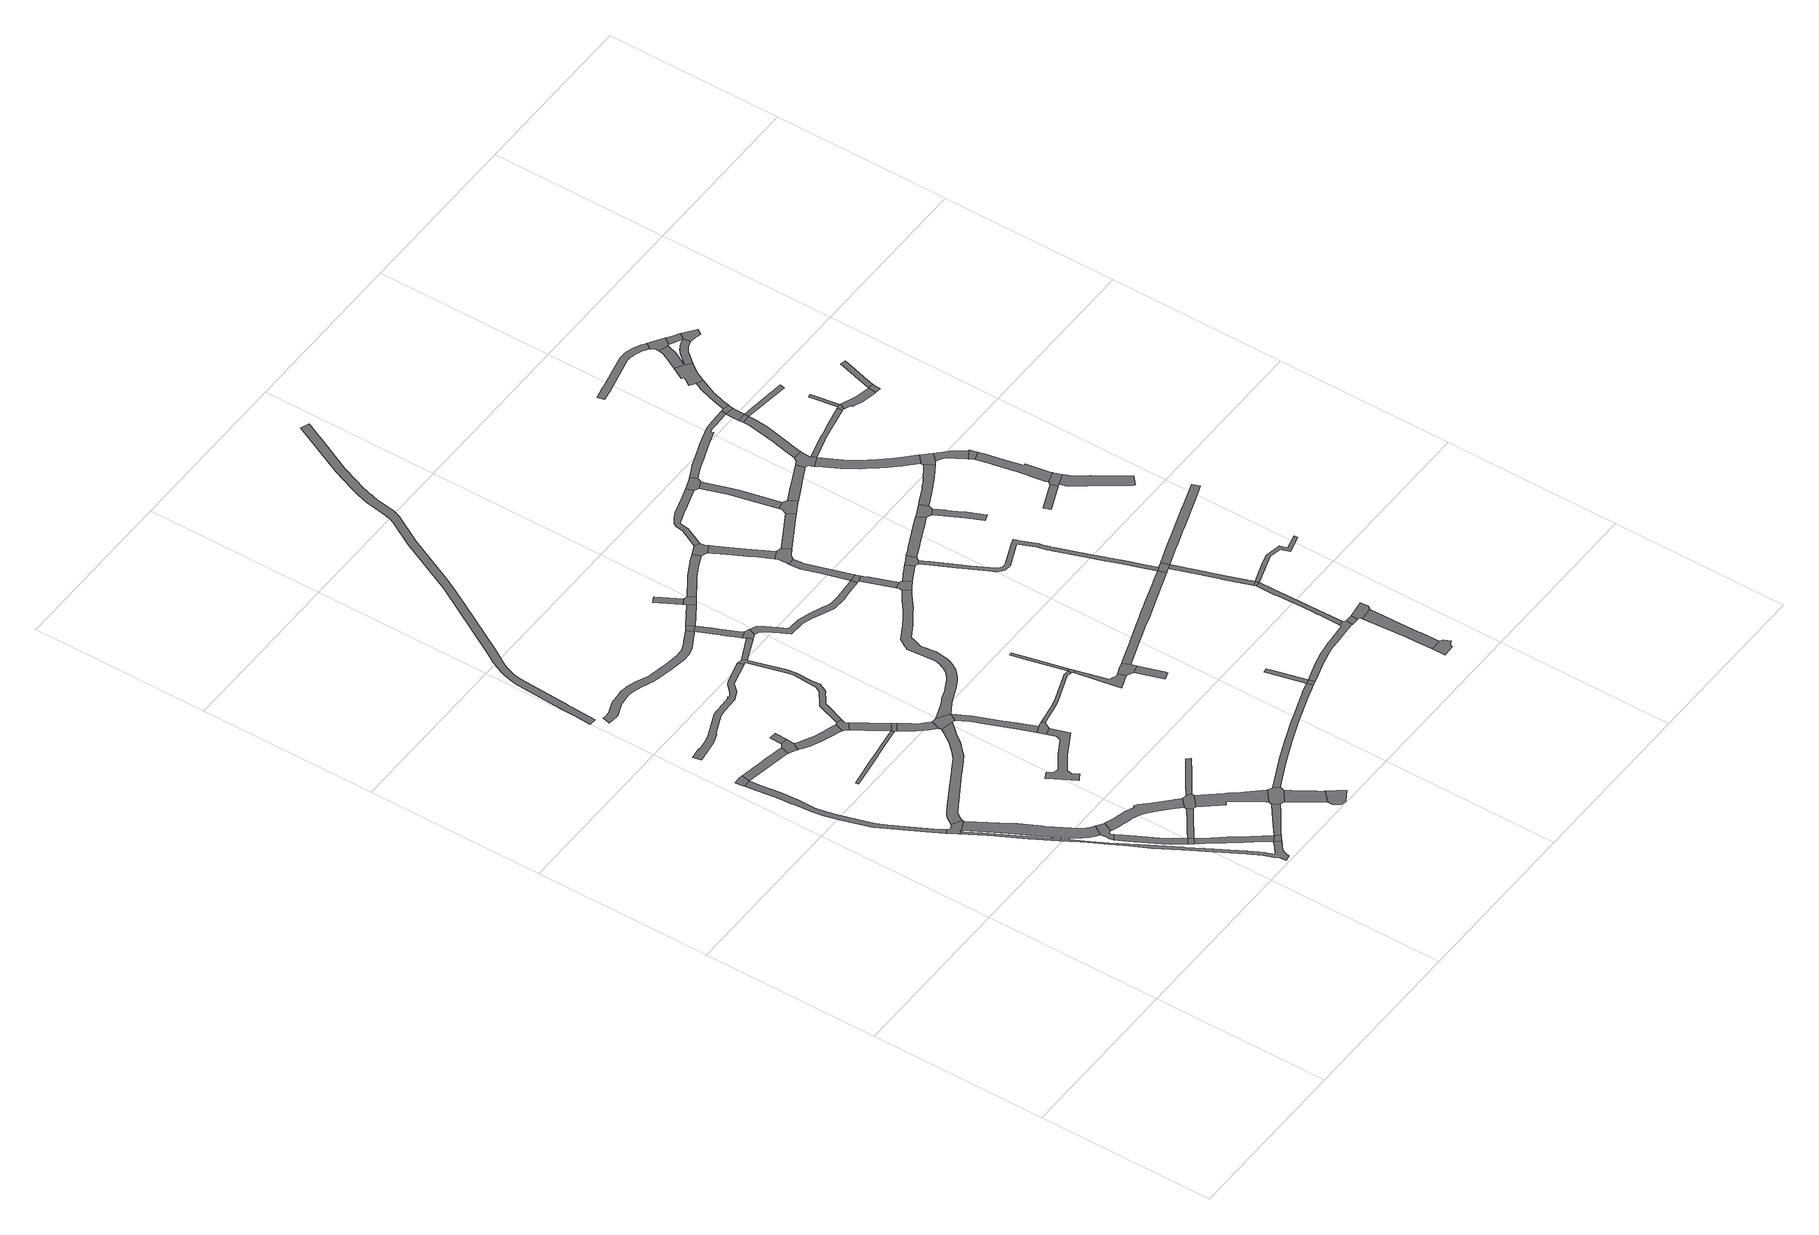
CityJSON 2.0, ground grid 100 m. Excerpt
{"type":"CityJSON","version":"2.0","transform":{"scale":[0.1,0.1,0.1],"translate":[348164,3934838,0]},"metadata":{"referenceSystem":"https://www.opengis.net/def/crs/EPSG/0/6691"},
"CityObjects":{
"road1":{"type":"Road","attributes":{"RoadStructureAttribute.sectionType":"1"},"geometry":[{"type":"MultiSurface","lod":"1","boundaries":[[[0,1,2,3,4,5,6,7,8,9,10,11,12,13,14,15,16,17,18,19,20,21,22,23,24,25,26,27,28,29,30]]]}]},
"road2":{"type":"Road","geometry":[{"type":"MultiSurface","lod":"1","boundaries":[[[31,32,33,34,0,30,35]]]}]},
"road3":{"type":"Road","geometry":[{"type":"MultiSurface","lod":"1","boundaries":[[[36,37,38,39,16,15,40,41,42,43,44,45,46]]]}]},
"road4":{"type":"Road","attributes":{"RoadStructureAttribute.sectionType":"1"},"geometry":[{"type":"MultiSurface","lod":"1","boundaries":[[[45,47,48,49,50,51,52,53,54,55,56,57,58,59,60,61,62,63,64,65,66,67,68,69,70,46]]]}]},
"road5":{"type":"Road","attributes":{"RoadStructureAttribute.sectionType":"1"},"geometry":[{"type":"MultiSurface","lod":"1","boundaries":[[[30,71,72,73,74,75,76,77,78,79,80,81,35]]]}]},
"road6":{"type":"Road","attributes":{"RoadStructureAttribute.sectionType":"1"},"geometry":[{"type":"MultiSurface","lod":"1","boundaries":[[[82,83,84,85,86,87,88,89,90,91,92,93,94,95,96,97,98,99,100,101,43,42,102,103,104,105,106,107,108,109,110,111,112,113,114,115,116,117,118,119,120,121,122,123,124,125,126,127,128,129]]]}]},
"road7":{"type":"Road","geometry":[{"type":"MultiSurface","lod":"1","boundaries":[[[130,131,58,57,132,133,134,135,136,137,138,139,140,141,142,143]]]}]},
"road8":{"type":"Road","attributes":{"RoadStructureAttribute.sectionType":"1"},"geometry":[{"type":"MultiSurface","lod":"1","boundaries":[[[144,145,146,147,148,149,150,151,152,153,154,155,156,157,158,159,160,138,137]]]}]},
"road9":{"type":"Road","geometry":[{"type":"MultiSurface","lod":"1","boundaries":[[[152,161,162,153]]]}]},
"road10":{"type":"Road","geometry":[{"type":"MultiSurface","lod":"1","boundaries":[[[163,164,73,72,165,166,167,168]]]}]},
"road11":{"type":"Road","geometry":[{"type":"MultiSurface","lod":"1","boundaries":[[[163,169,170,164]]]}]},
"road12":{"type":"Road","attributes":{"RoadStructureAttribute.sectionType":"1"},"geometry":[{"type":"MultiSurface","lod":"1","boundaries":[[[161,171,172,173,174,175,176,82,177,178,179,180,181,162]]]}]},
"road13":{"type":"Road","attributes":{"RoadStructureAttribute.sectionType":"1"},"geometry":[{"type":"MultiSurface","lod":"1","boundaries":[[[182,183,184,185,186,187,188,189,190,191]]]}]},
"road14":{"type":"Road","attributes":{"RoadStructureAttribute.sectionType":"1"},"geometry":[{"type":"MultiSurface","lod":"1","boundaries":[[[192,193,194,195,196,197,198,199,200,201,202,203,204,205,206,207,208,209,210,211,37,36,212,213,214,215,216,217,218,219,220,221,222,223,224,225,226,227,228,229]]]}]},
"road15":{"type":"Road","attributes":{"RoadStructureAttribute.sectionType":"1"},"geometry":[{"type":"MultiSurface","lod":"1","boundaries":[[[230,231,232,233,234,235,236,237,238,239,240,241,242,243,244,245,246,247,248,249,250,251,252,253,254,255,256,257,258,259,130,143]]]}]},
"road16":{"type":"Road","attributes":{"RoadStructureAttribute.sectionType":"1"},"geometry":[{"type":"MultiSurface","lod":"1","boundaries":[[[260,261,262,263,264,265,153,162]]]}]},
"road17":{"type":"Road","attributes":{"RoadStructureAttribute.sectionType":"1"},"geometry":[{"type":"MultiSurface","lod":"1","boundaries":[[[167,266,267,268,269,270,271,272,273,274,275,276,277,278,279,280,281,282,283,284,168]]]}]},
"road18":{"type":"Road","geometry":[{"type":"MultiSurface","lod":"1","boundaries":[[[285,286,287,177,82,129]]]}]},
"road19":{"type":"Road","attributes":{"RoadStructureAttribute.sectionType":"1"},"geometry":[{"type":"MultiSurface","lod":"1","boundaries":[[[288,289,290,291,292,293,294,295,296,297,298,299,300,301,302,303,304,305,306,307,308,309,310,311,312,313,314,315,316,317,318]]]}]},
"road20":{"type":"Road","geometry":[{"type":"MultiSurface","lod":"1","boundaries":[[[319,320,321,322,323,324,276,275]]]}]},
"road21":{"type":"Road","geometry":[{"type":"MultiSurface","lod":"1","boundaries":[[[325,326,244,243,263,262,327,328]]]}]},
"road22":{"type":"Road","attributes":{"RoadStructureAttribute.sectionType":"1"},"geometry":[{"type":"MultiSurface","lod":"1","boundaries":[[[329,330,331,332,333,334,335,336,177,287]]]}]},
"road23":{"type":"Road","attributes":{"RoadStructureAttribute.sectionType":"1"},"geometry":[{"type":"MultiSurface","lod":"1","boundaries":[[[337,338,339,191,340,341,321,320]]]}]},
"road24":{"type":"Road","geometry":[{"type":"MultiSurface","lod":"1","boundaries":[[[342,343,340,191,190,344,345]]]}]},
"road25":{"type":"Road","attributes":{"RoadStructureAttribute.sectionType":"1"},"geometry":[{"type":"MultiSurface","lod":"1","boundaries":[[[346,347,348,349,350,351,352,353,354,355,356,357,358,359,360,361,362,363,364,365,366,367,368,369,370,371,372,373,374,375,376,377,378,379,380,381,382,383,384,385,386,387,388,389,390,391,392,393,394,395,351,396,397,398,399,400]]]}]},
"road26":{"type":"Road","attributes":{"RoadStructureAttribute.sectionType":"1"},"geometry":[{"type":"MultiSurface","lod":"1","boundaries":[[[401,402,403,404,405,328,327,406,407,408,409,410,411,412]]]}]},
"road27":{"type":"Road","attributes":{"RoadStructureAttribute.sectionType":"1"},"geometry":[{"type":"MultiSurface","lod":"1","boundaries":[[[413,414,415,416,417,418,419,420,421,422,342,345]]]}]},
"road28":{"type":"Road","attributes":{"RoadStructureAttribute.sectionType":"1"},"geometry":[{"type":"MultiSurface","lod":"1","boundaries":[[[423,424,425,426,427,428,429,430,431,432,433,434,435,436,437,438,439,440,441,442,443,444,445,446,447,448]]]}]},
"road29":{"type":"Road","attributes":{"RoadStructureAttribute.sectionType":"1"},"geometry":[{"type":"MultiSurface","lod":"1","boundaries":[[[325,449,450,451,452,453,454,455,326]]]}]},
"road30":{"type":"Road","geometry":[{"type":"MultiSurface","lod":"1","boundaries":[[[456,457,417,416,192,229,458,459]]]}]},
"road31":{"type":"Road","attributes":{"RoadStructureAttribute.sectionType":"1"},"geometry":[{"type":"MultiSurface","lod":"1","boundaries":[[[460,318,317,461,462,463,464,465,466,467,468,469,470,471,324,323,472,473,474,475,476,477,478,479,480,481,482,483,484,485,486]]]}]},
"road32":{"type":"Road","geometry":[{"type":"MultiSurface","lod":"1","boundaries":[[[487,335,334,488,489,490,491,401,412]]]}]},
"road33":{"type":"Road","attributes":{"RoadStructureAttribute.sectionType":"1"},"geometry":[{"type":"MultiSurface","lod":"1","boundaries":[[[492,493,494,495,489,488,496,497,498,499,500]]]}]},
"road34":{"type":"Road","attributes":{"RoadStructureAttribute.sectionType":"1"},"geometry":[{"type":"MultiSurface","lod":"1","boundaries":[[[458,501,502,503,504,505,506,507,508,509,459]]]}]},
"road35":{"type":"Road","geometry":[{"type":"MultiSurface","lod":"1","boundaries":[[[510,511,512,513,500,499,514]]]}]},
"road36":{"type":"Road","geometry":[{"type":"MultiSurface","lod":"1","boundaries":[[[515,505,504,516,423,448,517,518]]]}]},
"road37":{"type":"Road","geometry":[{"type":"MultiSurface","lod":"1","boundaries":[[[485,519,520,521,486]]]}]},
"road38":{"type":"Road","geometry":[{"type":"MultiSurface","lod":"1","boundaries":[[[350,522,523,352,351]]]}]},
"road39":{"type":"Road","attributes":{"RoadStructureAttribute.sectionType":"1"},"geometry":[{"type":"MultiSurface","lod":"1","boundaries":[[[524,525,526,527,528,529,530,531,532,533,534,535,536,537,538,539,540,541,542,543,544,545,546,547,548,549,550,551,552,553,554,555,556,557,558,559,560,561,562,563,564,565,566,567,568,569,570,571,572,573,574,575,576,577,578,579,580,581,582,583,584,585,586,587,588,589,590,591,592,593,594,595,596,597,598,599,600,601,602,603,604,605,606,607,608,609]]]}]},
"road40":{"type":"Road","geometry":[{"type":"MultiSurface","lod":"1","boundaries":[[[610,520,519,611,612,613,614,615,346,400]]]}]},
"road41":{"type":"Road","attributes":{"RoadStructureAttribute.sectionType":"1"},"geometry":[{"type":"MultiSurface","lod":"1","boundaries":[[[616,522,350,617,618,619]]]}]},
"road42":{"type":"Road","attributes":{"RoadStructureAttribute.sectionType":"1"},"geometry":[{"type":"MultiSurface","lod":"1","boundaries":[[[620,621,622,623,624,625,626,627,628,629,630,631,632,633,634,635,515,518]]]}]},
"road43":{"type":"Road","geometry":[{"type":"MultiSurface","lod":"1","boundaries":[[[636,637,638,639]]]}]},
"road44":{"type":"Road","attributes":{"RoadStructureAttribute.sectionType":"1"},"geometry":[{"type":"MultiSurface","lod":"1","boundaries":[[[640,641,642,643,644,645,646,647,648,649,650,651,652,653,654,655,656,657,658,659,660,661,662,663,664,665,666,667,668,669,670,671,672,673,456,459,674,675,676,677,678,679,680,681,682,683,684,685,686,687,688,689,690,691,692,693,694,695,696,697,698,699,700,701,702,703,704]]]}]},
"road45":{"type":"Road","geometry":[{"type":"MultiSurface","lod":"1","boundaries":[[[619,618,705,706,707,708,709,636,639]]]}]},
"road46":{"type":"Road","attributes":{"RoadStructureAttribute.sectionType":"1"},"geometry":[{"type":"MultiSurface","lod":"1","boundaries":[[[710,711,712,713,714,715,716,717,718,719,720,721,722,723,491,490,724,725,726,727,728,729,730,731,732,733,734]]]}]},
"road47":{"type":"Road","geometry":[{"type":"MultiSurface","lod":"1","boundaries":[[[735,736,737,626,625]]]}]},
"road48":{"type":"Road","attributes":{"RoadStructureAttribute.sectionType":"1"},"geometry":[{"type":"MultiSurface","lod":"1","boundaries":[[[738,739,740,741,742,626,737]]]}]},
"road49":{"type":"Road","attributes":{"RoadStructureAttribute.sectionType":"1"},"geometry":[{"type":"MultiSurface","lod":"1","boundaries":[[[743,744,745,736,735,746,747,748,749]]]}]},
"road50":{"type":"Road","attributes":{"RoadStructureAttribute.sectionType":"1"},"geometry":[{"type":"MultiSurface","lod":"1","boundaries":[[[750,751,752,753,754,755,756,757,758,759,760,761,762,763,613,612,764,765,766,767,768,769,770,771,772,773,774,775,776,777,778]]]}]},
"road51":{"type":"Road","attributes":{"RoadStructureAttribute.sectionType":"1"},"geometry":[{"type":"MultiSurface","lod":"1","boundaries":[[[779,780,781,782,783,784,785,786,787,788,707,706]]]}]},
"road52":{"type":"Road","geometry":[{"type":"MultiSurface","lod":"1","boundaries":[[[789,790,749,748,791,792,793,794]]]}]},
"road53":{"type":"Road","attributes":{"RoadStructureAttribute.sectionType":"1"},"geometry":[{"type":"MultiSurface","lod":"1","boundaries":[[[792,795,796,797,793]]]}]},
"road54":{"type":"Road","geometry":[{"type":"MultiSurface","lod":"1","boundaries":[[[798,799,800,784,783,801,802]]]}]},
"road55":{"type":"Road","geometry":[{"type":"MultiSurface","lod":"1","boundaries":[[[734,733,803,804]]]}]},
"road56":{"type":"Road","attributes":{"RoadStructureAttribute.sectionType":"1"},"geometry":[{"type":"MultiSurface","lod":"1","boundaries":[[[805,806,807,734,804]]]}]},
"road57":{"type":"Road","geometry":[{"type":"MultiSurface","lod":"1","boundaries":[[[808,809,778,777,810]]]}]},
"road58":{"type":"Road","attributes":{"RoadStructureAttribute.sectionType":"1"},"geometry":[{"type":"MultiSurface","lod":"1","boundaries":[[[811,812,813,802,801,814,815,816,817]]]}]},
"road59":{"type":"Road","attributes":{"RoadStructureAttribute.sectionType":"1"},"geometry":[{"type":"MultiSurface","lod":"1","boundaries":[[[818,819,820,821,822,823,778,809,824,825,826,827,828]]]}]},
"road60":{"type":"Road","attributes":{"RoadStructureAttribute.sectionType":"1"},"geometry":[{"type":"MultiSurface","lod":"1","boundaries":[[[829,830,831,832,833,834,808,810]]]}]},
"road61":{"type":"Road","geometry":[{"type":"MultiSurface","lod":"1","boundaries":[[[835,831,830,836,640,704,837,838,839]]]}]},
"road62":{"type":"Road","geometry":[{"type":"MultiSurface","lod":"1","boundaries":[[[840,811,817,841,842,843,828,827,844,845]]]}]},
"road63":{"type":"Road","attributes":{"RoadStructureAttribute.sectionType":"1"},"geometry":[{"type":"MultiSurface","lod":"1","boundaries":[[[846,847,848,835,839]]]}]},
"road64":{"type":"Road","attributes":{"RoadStructureAttribute.sectionType":"1"},"geometry":[{"type":"MultiSurface","lod":"1","boundaries":[[[849,850,851,852,853,854,855,856,857,858,859,860,861,862,863,864,865,866,800,799]]]}]},
"road65":{"type":"Road","attributes":{"RoadStructureAttribute.sectionType":"1"},"geometry":[{"type":"MultiSurface","lod":"1","boundaries":[[[867,868,869,870,871,872,873,874,875,876,877,878,879,880,881,882,883,884,885,886,887,888,889,890,789,794]]]}]},
"road66":{"type":"Road","geometry":[{"type":"MultiSurface","lod":"1","boundaries":[[[891,892,893,894,847,846,895]]]}]},
"road67":{"type":"Road","attributes":{"RoadStructureAttribute.sectionType":"1"},"geometry":[{"type":"MultiSurface","lod":"1","boundaries":[[[896,897,898,899,900,901,902,840,845]]]}]},
"road68":{"type":"Road","attributes":{"RoadStructureAttribute.sectionType":"1"},"geometry":[{"type":"MultiSurface","lod":"1","boundaries":[[[803,903,904,905,906,907,908,909,910,911,912,913,914,915,916,917,918,919,920,921,922,923,924,925,926,804]]]}]},
"road69":{"type":"Road","attributes":{"RoadStructureAttribute.sectionType":"1"},"geometry":[{"type":"MultiSurface","lod":"1","boundaries":[[[927,928,929,930,931,932,933,934,935,936,937,938,939,940,941,942,943,944,945,946,947,948,879,949,950,951,952,953,954,955,956,957,958,959,960,961,962,963,964,965,966,967,968,969,970,971,972,973,974,975,891,895]]]}]},
"road70":{"type":"Road","attributes":{"RoadStructureAttribute.sectionType":"1"},"geometry":[{"type":"MultiSurface","lod":"1","boundaries":[[[976,977,978,979,980,893,892,981,982,983,984,985,986,987]]]}]},
"road71":{"type":"Road","attributes":{"RoadStructureAttribute.sectionType":"1"},"geometry":[{"type":"MultiSurface","lod":"1","boundaries":[[[988,989,990,991,992,993,994,995,996]]]}]},
"road72":{"type":"Road","geometry":[{"type":"MultiSurface","lod":"1","boundaries":[[[995,997,899,898,998,999,1000,996]]]}]},
"road73":{"type":"Road","geometry":[{"type":"MultiSurface","lod":"1","boundaries":[[[1001,857,856,1002,992,991,1003,1004]]]}]},
"road74":{"type":"Road","geometry":[{"type":"MultiSurface","lod":"1","boundaries":[[[1005,1006,1007,1008,1009,1010,1011]]]}]},
"road75":{"type":"Road","geometry":[{"type":"MultiSurface","lod":"1","boundaries":[[[914,913,1012,1013]]]}]},
"road76":{"type":"Road","attributes":{"RoadStructureAttribute.sectionType":"1"},"geometry":[{"type":"MultiSurface","lod":"1","boundaries":[[[1010,1014,1015,1016,1017,1018,1019,1020,1021,1022,1023,1024,1025,1026,1027,1028,1011]]]}]},
"road77":{"type":"Road","attributes":{"RoadStructureAttribute.sectionType":"1"},"geometry":[{"type":"MultiSurface","lod":"1","boundaries":[[[1029,1030,1031,1032,1033,1034,1035,1036,1037,1038,1039,1040,1041,1042,916,915]]]}]},
"road78":{"type":"Road","geometry":[{"type":"MultiSurface","lod":"1","boundaries":[[[1043,1044,949,879,878,1045]]]}]},
"road79":{"type":"Road","geometry":[{"type":"MultiSurface","lod":"1","boundaries":[[[1012,1046,1021,1020,1047,1048,1013]]]}]},
"road80":{"type":"Road","attributes":{"RoadStructureAttribute.sectionType":"1"},"geometry":[{"type":"MultiSurface","lod":"1","boundaries":[[[1049,1050,1051,1052,1053,1054,1055,1056,1057,1058,1059,1000,999]]]}]},
"road81":{"type":"Road","geometry":[{"type":"MultiSurface","lod":"1","boundaries":[[[1060,1061,987,986,1062,1063,1064,1065]]]}]},
"road82":{"type":"Road","attributes":{"RoadStructureAttribute.sectionType":"1"},"geometry":[{"type":"MultiSurface","lod":"1","boundaries":[[[1066,1067,1043,1045,1068,1069,1070,1071,1072,1073,1074]]]}]},
"road83":{"type":"Road","geometry":[{"type":"MultiSurface","lod":"1","boundaries":[[[1073,1033,1032,1074]]]}]},
"road84":{"type":"Road","geometry":[{"type":"MultiSurface","lod":"1","boundaries":[[[1063,1075,1076,1077,1078,1079,1080,1081,1082,1083,1084,1085,1064]]]}]},
"road85":{"type":"Road","attributes":{"RoadStructureAttribute.sectionType":"1"},"geometry":[{"type":"MultiSurface","lod":"1","boundaries":[[[1003,1086,1087,1088,1089,1090,1091,1092,1093,1094,1095,1096,1097,1098,1099,1100,1101,1102,1103,1104,1105,1106,1107,1004]]]}]},
"road86":{"type":"Road","geometry":[{"type":"MultiSurface","lod":"1","boundaries":[[[1108,1109,1110,1111,1112,1113,1054,1053,1114,1115]]]}]},
"road87":{"type":"Road","attributes":{"RoadStructureAttribute.sectionType":"1"},"geometry":[{"type":"MultiSurface","lod":"1","boundaries":[[[1116,1117,1118,1119,1120,1121,1122,1123,1124,1125,1060,1065]]]}]},
"road88":{"type":"Road","attributes":{"RoadStructureAttribute.sectionType":"1"},"geometry":[{"type":"MultiSurface","lod":"1","boundaries":[[[1126,1127,1128,1129,1130,1131,1132,1133,1134,1135,1136,1137,1138,1074,1032]]]}]},
"road89":{"type":"Road","attributes":{"RoadStructureAttribute.sectionType":"1"},"geometry":[{"type":"MultiSurface","lod":"1","boundaries":[[[1139,1140,1141,1142,1143,1144,1108,1115,1145,1146,1147,1148,1149,1150,1151,1152,1153,1154]]]}]},
"road90":{"type":"Road","attributes":{"RoadStructureAttribute.sectionType":"1"},"geometry":[{"type":"MultiSurface","lod":"1","boundaries":[[[1155,1156,1157,1158,1159,1112,1111,1160,1161,1162,1163,1164,1165,1166,1167]]]}]},
"road91":{"type":"Road","geometry":[{"type":"MultiSurface","lod":"1","boundaries":[[[1168,1169,1170,1171]]]}]},
"road92":{"type":"Road","attributes":{"RoadStructureAttribute.sectionType":"1"},"geometry":[{"type":"MultiSurface","lod":"1","boundaries":[[[1172,1173,1174,1175,1176,1177,1044,1043,1178,1179,1180,1181,1182,1183,1184,1185,1186]]]}]},
"road93":{"type":"Road","geometry":[{"type":"MultiSurface","lod":"1","boundaries":[[[1187,1155,1167,1188]]]}]},
"road94":{"type":"Road","geometry":[{"type":"MultiSurface","lod":"1","boundaries":[[[1119,1189,1190,1191,1154,1153,1120]]]}]},
"road95":{"type":"Road","attributes":{"RoadStructureAttribute.sectionType":"1"},"geometry":[{"type":"MultiSurface","lod":"1","boundaries":[[[1192,1193,1096,1194,1195,1187,1188]]]}]},
"road96":{"type":"Road","attributes":{"RoadStructureAttribute.sectionType":"1"},"geometry":[{"type":"MultiSurface","lod":"1","boundaries":[[[1196,1197,1198,1199,1109,1108,1200,1201,1202,1203]]]}]},
"road97":{"type":"Road","geometry":[{"type":"MultiSurface","lod":"1","boundaries":[[[1204,1205,1097,1096,1193]]]}]},
"road98":{"type":"Road","attributes":{"RoadStructureAttribute.sectionType":"1"},"geometry":[{"type":"MultiSurface","lod":"1","boundaries":[[[1206,1207,1208,1190,1189,1209,1210,1211]]]}]},
"road99":{"type":"Road","geometry":[{"type":"MultiSurface","lod":"1","boundaries":[[[1212,1168,1171,1213,1214,1215,1216]]]}]},
"road100":{"type":"Road","attributes":{"RoadStructureAttribute.sectionType":"1"},"geometry":[{"type":"MultiSurface","lod":"1","boundaries":[[[1217,1218,1219,1220,1221,1222,1223,1224,1225,1226,1227,1228,1229,1230,1231,1232,1212,1216]]]}]},
"road101":{"type":"Road","geometry":[{"type":"MultiSurface","lod":"1","boundaries":[[[1210,1233,1234,1224,1223,1235,1236,1206,1211]]]}]},
"road102":{"type":"Road","attributes":{"RoadStructureAttribute.sectionType":"1"},"geometry":[{"type":"MultiSurface","lod":"1","boundaries":[[[1204,1237,1238,1239,1240,1241,1242,1243,1244,1245,1246,1247,1205]]]}]},
"road103":{"type":"Road","attributes":{"RoadStructureAttribute.sectionType":"1"},"geometry":[{"type":"MultiSurface","lod":"1","boundaries":[[[1248,1249,1250,1251,1252,1253,1254,1255,1256,1257,1258,1259,1260,1261,1262,1263,1264,1265,1266,1214,1213]]]}]},
"road104":{"type":"Road","attributes":{"RoadStructureAttribute.sectionType":"1"},"geometry":[{"type":"MultiSurface","lod":"1","boundaries":[[[1267,1268,1269,1270,1271,1272,1273,1274,1275,1276,1277,1278,1279,1280,1281,1282,1283,1284,1285,1286,1287,1288,1289,1290,1291,1292,1293,1294,1295,1296,1297]]]}]},
"road105":{"type":"Road","attributes":{"RoadStructureAttribute.sectionType":"1"},"geometry":[{"type":"MultiSurface","lod":"1","boundaries":[[[1167,1298,1299,1300,1188]]]}]},
"road106":{"type":"Road","geometry":[{"type":"MultiSurface","lod":"1","boundaries":[[[1301,1302,1303,1304,1305,1306,1243,1242,1307,1308,1309,1310,1311,1312,1313]]]}]},
"road107":{"type":"Road","geometry":[{"type":"MultiSurface","lod":"1","boundaries":[[[1314,1315,1316,1203,1202,1317]]]}]},
"road108":{"type":"Road","geometry":[{"type":"MultiSurface","lod":"1","boundaries":[[[1315,1318,1319,1316]]]}]},
"road109":{"type":"Road","attributes":{"RoadStructureAttribute.sectionType":"1"},"geometry":[{"type":"MultiSurface","lod":"1","boundaries":[[[1312,1320,1321,1322,1323,1324,1325,1326,1327,1313]]]}]},
"road110":{"type":"Road","attributes":{"RoadStructureAttribute.sectionType":"1"},"geometry":[{"type":"MultiSurface","lod":"1","boundaries":[[[1328,1329,1330,1331,1332,1333,1334,1335,1336,1337,1338,1339,1314,1317]]]}]},
"road111":{"type":"Road","attributes":{"RoadStructureAttribute.sectionType":"1"},"geometry":[{"type":"MultiSurface","lod":"1","boundaries":[[[1340,1341,1342,1343,1344,1345,1346,1347,1348,1349,1350,1351,1352,1353,1311,1310,1354,1355,1356,1357,1358,1359,1360,1361,1362,1363,1364,1365,1366,1367,1368]]]}]},
"road112":{"type":"Road","geometry":[{"type":"MultiSurface","lod":"1","boundaries":[[[1369,1370,1371,1372,1267,1297,1373,1325,1324]]]}]},
"road113":{"type":"Road","geometry":[{"type":"MultiSurface","lod":"1","boundaries":[[[1335,1374,1375,1336]]]}]},
"road114":{"type":"Road","attributes":{"RoadStructureAttribute.sectionType":"1"},"geometry":[{"type":"MultiSurface","lod":"1","boundaries":[[[1376,1377,1371,1370,1378,1379,1380,1368]]]}]},
"road115":{"type":"Road","geometry":[{"type":"MultiSurface","lod":"1","boundaries":[[[1375,1381,1382,1383,1384,1336]]]}]},
"road116":{"type":"Road","geometry":[{"type":"MultiSurface","lod":"1","boundaries":[[[1367,1385,1386,1387,1376,1368]]]}]}
},
"vertices":[
[76,2504,0],[85,2436,0],[99,2336,0],[102,2286,0],[105,2247,0],[107,2237,0],[111,2208,0],[115,2139,0],[127,2068,0],[141,2008,0],[146,1989,0],[200,1822,0],[227,1765,0],[278,1666,0],[334,1562,0],[367,1504,0],[389,1516,0],[356,1574,0],[301,1678,0],[250,1776,0],[224,1831,0],[209,1877,0],[170,2015,0],[156,2074,0],[146,2140,0],[145,2242,0],[145,2251,0],[138,2340,0],[131,2392,0],[125,2440,0],[120,2510,0],
[115,2561,0],[108,2564,0],[69,2559,0],[73,2530,0],[129,2559,0],
[485,1489,0],[430,1519,0],[414,1508,0],[403,1506,0],[384,1474,0],[397,1452,0],[402,1445,0],[416,1453,0],[413,1461,0],[424,1456,0],[483,1484,0],
[427,1448,0],[486,1346,0],[557,1219,0],[639,1058,0],[681,984,0],[709,946,0],[718,935,0],[727,925,0],[741,909,0],[770,884,0],[786,874,0],[822,927,0],[808,936,0],[787,954,0],[762,985,0],[741,1022,0],[701,1092,0],[681,1132,0],[675,1144,0],[619,1254,0],[604,1279,0],[572,1333,0],[543,1380,0],[486,1478,0],
[372,2463,0],[385,2459,0],[398,2508,0],[387,2511,0],[363,2517,0],[339,2521,0],[335,2522,0],[325,2523,0],[289,2530,0],[263,2534,0],[203,2545,0],
[1232,142,0],[1210,124,0],[1203,119,0],[1160,84,0],[1140,136,0],[1101,213,0],[1057,289,0],[1019,356,0],[949,481,0],[947,485,0],[944,490,0],[921,531,0],[861,636,0],[762,809,0],[706,916,0],[672,980,0],[614,1088,0],[592,1129,0],[467,1359,0],[421,1441,0],[423,1408,0],[468,1328,0],[485,1296,0],[564,1149,0],[639,1014,0],[690,923,0],[708,891,0],[757,794,0],[803,710,0],[853,610,0],[927,480,0],[947,444,0],[949,441,0],[1002,346,0],[1025,306,0],[1083,204,0],[1122,128,0],[1141,77,0],[1153,50,0],[1157,18,0],[1189,23,0],[1192,39,0],[1195,47,0],[1197,52,0],[1205,72,0],[1225,88,0],[1233,94,0],[1256,113,0],
[864,901,0],[840,915,0],[789,870,0],[789,863,0],[790,849,0],[791,843,0],[790,817,0],[792,798,0],[825,819,0],[819,828,0],[818,841,0],[825,847,0],[832,849,0],[838,847,0],
[843,705,0],[854,686,0],[862,671,0],[907,585,0],[930,547,0],[948,523,0],[950,520,0],[966,496,0],[977,481,0],[1009,504,0],[997,521,0],[950,590,0],[949,592,0],[948,592,0],[943,598,0],[877,724,0],[846,782,0],
[995,454,0],[1026,479,0],
[460,2521,0],[420,2522,0],[409,2447,0],[416,2444,0],[432,2434,0],[458,2476,0],
[462,2591,0],[422,2593,0],
[1058,373,0],[1091,330,0],[1096,324,0],[1124,286,0],[1142,262,0],[1172,222,0],[1265,164,0],[1196,255,0],[1153,312,0],[1126,348,0],[1077,411,0],
[697,2115,0],[628,2105,0],[569,2096,0],[436,2075,0],[403,2070,0],[405,2053,0],[566,2078,0],[686,2097,0],[803,2115,0],[800,2131,0],
[949,1929,0],[934,1905,0],[915,1876,0],[900,1855,0],[879,1832,0],[861,1813,0],[846,1796,0],[823,1777,0],[811,1767,0],[747,1731,0],[739,1726,0],[735,1724,0],[626,1663,0],[624,1662,0],[573,1633,0],[526,1607,0],[514,1600,0],[497,1591,0],[474,1574,0],[454,1557,0],[494,1512,0],[505,1526,0],[513,1535,0],[519,1540,0],[562,1566,0],[584,1579,0],[650,1618,0],[737,1668,0],[800,1704,0],[858,1738,0],[894,1772,0],[912,1788,0],[934,1813,0],[954,1842,0],[963,1852,0],[965,1854,0],[980,1871,0],[1018,1914,0],
[878,832,0],[889,828,0],[918,820,0],[924,819,0],[951,811,0],[953,811,0],[967,807,0],[1011,789,0],[1040,769,0],[1045,766,0],[1073,742,0],[1131,687,0],[1146,673,0],[1177,640,0],[1221,682,0],[1194,709,0],[1188,716,0],[1113,787,0],[1065,837,0],[1044,851,0],[1043,848,0],[1039,842,0],[1023,849,0],[983,865,0],[954,873,0],[952,873,0],[940,876,0],[929,879,0],[897,889,0],[877,896,0],
[1062,504,0],[1120,546,0],[1192,597,0],[1173,623,0],[1101,571,0],[1056,538,0],
[443,2428,0],[454,2419,0],[459,2416,0],[485,2401,0],[507,2389,0],[538,2375,0],[602,2351,0],[608,2349,0],[645,2338,0],[663,2329,0],[681,2376,0],[667,2384,0],[616,2400,0],[593,2407,0],[560,2420,0],[522,2439,0],[493,2453,0],[488,2457,0],[476,2464,0],
[1269,123,0],[1271,125,0],[1286,137,0],
[631,2987,0],[611,2977,0],[574,2937,0],[565,2932,0],[551,2924,0],[539,2918,0],[539,2926,0],[531,2921,0],[517,2920,0],[443,2918,0],[430,2916,0],[401,2913,0],[265,2854,0],[233,2846,0],[162,2835,0],[161,2841,0],[98,2832,0],[106,2786,0],[241,2806,0],[294,2823,0],[293,2829,0],[410,2880,0],[446,2884,0],[536,2887,0],[542,2887,0],[556,2894,0],[594,2911,0],[630,2950,0],[643,2956,0],[771,2987,0],[763,3019,0],
[680,2316,0],[690,2304,0],[727,2337,0],[718,2354,0],[725,2373,0],[696,2384,0],
[1275,661,0],[1247,677,0],[1210,595,0],[1271,647,0],
[1292,142,0],[1295,144,0],[1348,182,0],[1371,196,0],[1414,227,0],[1463,263,0],[1438,296,0],[1356,234,0],
[696,2293,0],[735,2233,0],[752,2206,0],[844,2159,0],[781,2254,0],
[859,2136,0],[855,2142,0],[808,2116,0],[815,2106,0],
[958,3114,0],[950,3126,0],[910,3216,0],[890,3262,0],[856,3338,0],[824,3320,0],[804,3359,0],[769,3340,0],[755,3333,0],[709,3309,0],[692,3302,0],[674,3297,0],[657,3295,0],[636,3295,0],[553,3307,0],[458,3327,0],[457,3327,0],[437,3332,0],[383,3355,0],[375,3359,0],[315,3377,0],[313,3377,0],[275,3383,0],[250,3380,0],[187,3373,0],[117,3346,0],[89,3347,0],[73,3351,0],[62,3307,0],[83,3302,0],[125,3300,0],[198,3329,0],[274,3337,0],[305,3333,0],[359,3317,0],[384,3306,0],[404,3297,0],[423,3289,0],[447,3283,0],[448,3283,0],[545,3263,0],[633,3249,0],[640,3250,0],[661,3250,0],[663,3251,0],[683,3253,0],[706,3259,0],[728,3268,0],[776,3293,0],[814,3313,0],[855,3250,0],[884,3184,0],[889,3171,0],[916,3109,0],[920,3100,0],
[1506,370,0],[1435,453,0],[1419,471,0],[1380,518,0],[1369,531,0],[1308,479,0],[1323,492,0],[1336,477,0],[1341,471,0],[1390,398,0],[1438,326,0],[1444,317,0],
[866,2032,0],[890,2003,0],[910,1981,0],[947,1947,0],[967,1999,0],[965,2001,0],[936,2030,0],[927,2039,0],[905,2065,0],[896,2080,0],
[1212,1485,0],[1228,1434,0],[1226,1429,0],[1219,1407,0],[1130,1359,0],[1055,1308,0],[1043,1300,0],[1015,1308,0],[1012,1311,0],[994,1339,0],[959,1319,0],[957,1318,0],[956,1317,0],[957,1315,0],[959,1312,0],[999,1242,0],[1039,1172,0],[1052,1180,0],[1077,1196,0],[1058,1232,0],[1063,1260,0],[1123,1301,0],[1150,1319,0],[1274,1386,0],[1288,1394,0],[1254,1499,0],
[1366,725,0],[1395,745,0],[1476,802,0],[1473,806,0],[1459,825,0],[1388,776,0],[1314,726,0],
[991,1996,0],[968,1998,0],[1038,1913,0],[1062,1955,0],
[771,3018,0],[785,2991,0],[793,2964,0],[841,2792,0],[848,2753,0],[851,2740,0],[843,2628,0],[842,2610,0],[826,2576,0],[759,2528,0],[748,2521,0],[745,2519,0],[768,2488,0],[772,2500,0],[810,2528,0],[825,2539,0],[839,2548,0],[849,2558,0],[870,2604,0],[868,2621,0],[865,2653,0],[870,2743,0],[861,2797,0],[805,2990,0],[804,2992,0],[806,2993,0],[792,3016,0],
[1443,316,0],[1486,255,0],[1551,302,0],[1560,330,0],[1533,357,0],
[1640,161,0],[1637,167,0],[1615,201,0],[1571,271,0],[1514,214,0],[1560,145,0],[1579,118,0],[1609,78,0],[1662,133,0],
[1074,1844,0],[1096,1788,0],[1159,1628,0],[1196,1533,0],[1237,1549,0],[1196,1649,0],[1161,1734,0],[1110,1861,0],[1107,1866,0],
[1632,12,0],[1661,8,0],[1727,46,0],[1699,83,0],[1605,48,0],
[1273,1555,0],[1200,1522,0],[1270,1526,0],[1276,1536,0],
[943,3052,0],[931,3080,0],[824,3031,0],
[830,3375,0],[814,3364,0],
[41,3376,0],[48,3525,0],[48,3526,0],[50,3561,0],[65,3841,0],[68,3855,0],[72,3872,0],[76,3888,0],[81,3904,0],[86,3920,0],[93,3936,0],[101,3955,0],[103,3959,0],[168,4058,0],[340,4360,0],[409,4480,0],[438,4540,0],[566,4806,0],[661,4970,0],[678,5013,0],[698,5128,0],[698,5131,0],[701,5146,0],[703,5154,0],[705,5162,0],[708,5170,0],[710,5177,0],[712,5185,0],[715,5193,0],[717,5201,0],[720,5209,0],[722,5216,0],[725,5224,0],[727,5232,0],[750,5290,0],[786,5380,0],[853,5515,0],[943,5699,0],[894,5718,0],[813,5551,0],[741,5400,0],[691,5276,0],[680,5249,0],[677,5240,0],[675,5232,0],[672,5224,0],[670,5216,0],[667,5208,0],[665,5200,0],[662,5192,0],[660,5184,0],[657,5176,0],[655,5168,0],[652,5157,0],[637,5073,0],[629,5026,0],[627,5021,0],[626,5016,0],[625,5012,0],[624,5007,0],[622,5002,0],[621,4997,0],[619,4993,0],[617,4988,0],[615,4984,0],[614,4979,0],[611,4975,0],[609,4970,0],[527,4827,0],[370,4503,0],[129,4082,0],[96,4031,0],[87,4015,0],[78,3999,0],[70,3983,0],[62,3967,0],[55,3950,0],[49,3933,0],[43,3916,0],[38,3899,0],[33,3881,0],[29,3864,0],[25,3846,0],[10,3563,0],[6,3478,0],[1,3378,0],
[923,3091,0],[956,3057,0],[973,3065,0],[987,3104,0],[980,3106,0],[978,3107,0],
[893,3415,0],[908,3371,0],[982,3419,0],[954,3455,0],
[1400,1560,0],[1438,1571,0],[1607,1631,0],[1609,1631,0],[1628,1627,0],[1634,1626,0],[1636,1646,0],[1629,1647,0],[1624,1648,0],[1616,1648,0],[1610,1649,0],[1604,1649,0],[1597,1647,0],[1585,1642,0],[1446,1592,0],[1394,1575,0],
[980,3491,0],[909,3621,0],[874,3602,0],[945,3472,0],
[1635,2637,0],[1583,2600,0],[1521,2553,0],[1505,2540,0],[1475,2520,0],[1437,2496,0],[1351,2450,0],[1348,2445,0],[1339,2430,0],[1331,2418,0],[1310,2384,0],[1313,2362,0],[1322,2272,0],[1324,2252,0],[1325,2229,0],[1323,2214,0],[1320,2201,0],[1319,2197,0],[1314,2185,0],[1309,2175,0],[1305,2166,0],[1296,2151,0],[1288,2139,0],[1276,2128,0],[1265,2117,0],[1247,2104,0],[1231,2096,0],[1215,2088,0],[1177,2070,0],[1152,2060,0],[1136,2054,0],[1125,2050,0],[1115,2044,0],[1094,2033,0],[1127,1992,0],[1142,2000,0],[1234,2040,0],[1253,2049,0],[1273,2060,0],[1279,2064,0],[1289,2072,0],[1315,2094,0],[1333,2113,0],[1350,2140,0],[1359,2157,0],[1365,2171,0],[1368,2180,0],[1375,2215,0],[1377,2251,0],[1378,2261,0],[1375,2281,0],[1373,2308,0],[1367,2342,0],[1370,2350,0],[1375,2365,0],[1376,2369,0],[1378,2372,0],[1380,2379,0],[1385,2392,0],[1392,2415,0],[1465,2456,0],[1537,2505,0],[1559,2519,0],[1636,2579,0],[1662,2597,0],
[984,3420,0],[1025,3447,0],[1001,3485,0],[985,3489,0],[983,3490,0],
[2160,608,0],[2156,607,0],[2142,602,0],[2022,559,0],[2014,556,0],[1977,545,0],[1963,540,0],[1953,536,0],[1948,534,0],[1913,520,0],[1845,494,0],[1836,490,0],[1714,442,0],[1711,440,0],[1618,357,0],[1727,408,0],[1750,417,0],[1838,453,0],[1850,458,0],[1990,514,0],[2025,526,0],[2166,574,0],[2194,582,0],[2237,595,0],[2228,628,0],
[1642,1617,0],[1659,1621,0],[1651,1650,0],
[1596,1882,0],[1580,1949,0],[1573,1947,0],[1565,1945,0],[1582,1874,0],
[1742,1430,0],[1713,1441,0],[1704,1445,0],[1684,1381,0],[1687,1363,0],[1772,1392,0],[1757,1435,0],
[1424,2872,0],[1372,2873,0],[1349,2879,0],[1321,2891,0],[1241,2924,0],[1232,2927,0],[1176,2943,0],[1112,2946,0],[1100,2953,0],[1078,2998,0],[1046,3054,0],[1023,3087,0],[1006,3095,0],[990,3103,0],[978,3063,0],[980,3062,0],[997,3054,0],[1020,3025,0],[1054,2964,0],[1080,2915,0],[1171,2911,0],[1230,2891,0],[1232,2890,0],[1310,2856,0],[1345,2839,0],[1425,2837,0],[1461,2841,0],[1555,2849,0],[1552,2883,0],
[1103,3498,0],[1122,3510,0],[1144,3524,0],[1217,3565,0],[1274,3589,0],[1257,3630,0],[1228,3618,0],[1197,3605,0],[1121,3562,0],[1098,3548,0],
[1827,1459,0],[1790,1446,0],[1792,1382,0],[1808,1374,0],[1856,1389,0],[1847,1417,0],
[1860,1221,0],[1903,1235,0],[1900,1249,0],
[1347,3614,0],[1343,3643,0],[1312,3654,0],[1310,3576,0],[1355,3599,0],
[2264,603,0],[2254,635,0],
[2208,817,0],[2200,850,0],[2175,845,0],
[1605,2863,0],[1595,2890,0],[1569,2850,0],
[1508,3301,0],[1437,3439,0],[1401,3510,0],[1356,3488,0],[1403,3397,0],[1425,3355,0],[1464,3278,0],
[1475,3169,0],[1477,3135,0],[1487,3101,0],[1505,3041,0],[1508,3030,0],[1550,2888,0],[1572,2966,0],[1516,3145,0],[1515,3162,0],[1512,3201,0],[1472,3198,0],
[1578,2826,0],[1634,2670,0],[1672,2683,0],[1619,2825,0],[1618,2828,0],[1609,2851,0],
[1692,2673,0],[1639,2655,0],[1687,2614,0],[1707,2626,0],[1715,2631,0],
[1541,3294,0],[1469,3269,0],[1469,3265,0],[1472,3207,0],[1528,3226,0],[1567,3248,0],
[1812,2681,0],[1789,2726,0],[1730,2696,0],
[1376,3710,0],[1396,3751,0],[1401,3796,0],[1404,3803,0],[1471,3827,0],[1523,3842,0],[1625,3874,0],[1629,3875,0],[1617,3915,0],[1557,3896,0],[1511,3882,0],[1459,3866,0],[1439,3859,0],[1411,3844,0],[1385,3824,0],[1373,3806,0],[1368,3761,0],[1350,3727,0],
[1999,1470,0],[2033,1482,0],[2122,1512,0],[2128,1514,0],[2140,1518,0],[2156,1523,0],[2236,1551,0],[2252,1556,0],[2274,1564,0],[2395,1605,0],[2398,1606,0],[2474,1632,0],[2459,1677,0],[2381,1650,0],[2379,1649,0],[2240,1602,0],[2208,1591,0],[2197,1588,0],[2113,1559,0],[2105,1556,0],[2034,1530,0],[1981,1512,0],[1968,1507,0],[1846,1466,0],
[1854,2689,0],[1865,2708,0],[1849,2758,0],[1816,2740,0],[1833,2675,0],
[1716,3331,0],[1739,3344,0],[1780,3368,0],[1754,3413,0],[1708,3387,0],[1652,3355,0],[1607,3330,0],
[2276,606,0],[2365,634,0],[2389,640,0],[2417,646,0],[2450,654,0],[2501,663,0],[2548,667,0],[2646,674,0],[2655,674,0],[2683,674,0],[2694,674,0],[2695,713,0],[2683,724,0],[2654,724,0],[2654,714,0],[2654,711,0],[2549,703,0],[2519,701,0],[2503,698,0],[2474,693,0],[2471,693,0],[2442,688,0],[2356,667,0],[2272,641,0],
[1858,2623,0],[1916,2503,0],[1918,2499,0],[1987,2362,0],[2003,2328,0],[2027,2307,0],[2042,2296,0],[2075,2294,0],[2201,2346,0],[2222,2355,0],[2227,2342,0],[2258,2260,0],[2273,2205,0],[2274,2203,0],[2274,2201,0],[2275,2199,0],[2281,2181,0],[2340,2014,0],[2370,1930,0],[2371,1928,0],[2400,1845,0],[2429,1763,0],[2483,1685,0],[2452,1772,0],[2423,1853,0],[2393,1938,0],[2391,1945,0],[2366,2015,0],[2306,2187,0],[2305,2189,0],[2299,2206,0],[2298,2208,0],[2298,2210,0],[2287,2248,0],[2282,2268,0],[2251,2350,0],[2242,2372,0],[2237,2387,0],[2202,2373,0],[2192,2370,0],[2071,2320,0],[2051,2320,0],[2043,2326,0],[2024,2344,0],[2010,2373,0],[1967,2457,0],[1938,2514,0],[1879,2638,0],[1864,2669,0],
[2088,2867,0],[2049,2850,0],[1901,2781,0],[1877,2770,0],[1852,2759,0],[1869,2710,0],[2029,2783,0],[2030,2784,0],[2040,2788,0],[2049,2792,0],[2120,2826,0],[2096,2871,0],
[1758,3685,0],[1747,3731,0],[1708,3847,0],[1698,3879,0],[1656,3862,0],[1704,3719,0],[1716,3665,0],[1762,3458,0],[1806,3468,0],
[1766,3441,0],[1805,3382,0],[1861,3410,0],[1834,3455,0],
[1659,3928,0],[1643,3868,0],[1709,3906,0],[1691,3943,0],
[2777,179,0],[2841,181,0],[2850,198,0],[2873,208,0],[2857,245,0],[2838,253,0],[2775,252,0],
[2736,672,0],[2737,712,0],
[2835,366,0],[2834,379,0],[2832,454,0],[2830,526,0],[2830,534,0],[2830,550,0],[2827,664,0],[2755,654,0],[2767,456,0],[2768,442,0],[2768,435,0],[2768,433,0],[2773,320,0],[2773,317,0],[2775,285,0],
[2681,872,0],[2678,985,0],[2675,1138,0],[2674,1218,0],[2646,1214,0],[2646,1165,0],[2647,1106,0],[2650,1088,0],[2652,1057,0],[2652,1016,0],[2653,983,0],[2655,889,0],[2655,855,0],[2655,850,0],
[2528,1652,0],[2513,1696,0],[2502,1642,0],
[2754,672,0],[2843,684,0],[2837,727,0],
[1870,3415,0],[1932,3446,0],[1984,3472,0],[2057,3507,0],[2071,3515,0],[2058,3562,0],[1934,3504,0],[1901,3489,0],[1895,3486,0],[1883,3480,0],[1864,3471,0],
[2173,2907,0],[2100,2872,0],[2137,2819,0],[2149,2814,0],[2187,2835,0],[2195,2861,0],
[2648,1301,0],[2613,1403,0],[2557,1479,0],[2560,1469,0],[2588,1385,0],[2590,1381,0],[2620,1291,0],[2641,1228,0],[2669,1238,0],
[2166,2782,0],[2179,2757,0],[2215,2688,0],[2228,2664,0],[2269,2575,0],[2306,2589,0],[2291,2621,0],[2263,2684,0],[2254,2702,0],[2220,2770,0],[2216,2777,0],
[1753,3927,0],[1787,3943,0],[1838,3960,0],[1925,3993,0],[1950,4001,0],[2018,4022,0],[2013,4038,0],[2033,4043,0],[2063,4042,0],[2109,4044,0],[2158,4047,0],[2162,4073,0],[2125,4072,0],[2067,4070,0],[2064,4070,0],[2029,4068,0],[1951,4044,0],[1942,4041,0],[1911,4032,0],[1824,3999,0],[1772,3981,0],[1736,3965,0],
[2159,3506,0],[2152,3533,0],[2145,3531,0],[2149,3593,0],[2095,3593,0],[2080,3573,0],[2090,3509,0],[2103,3480,0],
[2266,2894,0],[2299,2910,0],[2372,2950,0],[2446,2995,0],[2417,3042,0],[2315,2976,0],[2287,2962,0],[2284,2960,0],[2274,2955,0],[2193,2917,0],
[2807,1260,0],[2854,1275,0],[2922,1263,0],[2939,1211,0],[2960,1217,0],[3005,1229,0],[3039,1238,0],[3038,1257,0],[2953,1237,0],[2938,1280,0],[2848,1295,0],[2805,1283,0],[2781,1276,0],
[2457,3102,0],[2394,3165,0],[2365,3198,0],[2319,3250,0],[2263,3321,0],[2220,3390,0],[2110,3466,0],[2165,3364,0],[2168,3359,0],[2214,3287,0],[2233,3263,0],[2273,3211,0],[2298,3182,0],[2350,3123,0],[2416,3059,0],[2460,3100,0],
[2157,3940,0],[2157,3902,0],[2129,3740,0],[2129,3738,0],[2111,3661,0],[2149,3600,0],[2149,3601,0],[2156,3631,0],[2172,3704,0],[2193,3801,0],[2197,3819,0],[2207,3900,0],[2206,3941,0],
[2655,2451,0],[2501,2387,0],[2516,2350,0],[2670,2414,0],
[2894,1825,0],[2892,1825,0],[2768,1783,0],[2755,1779,0],[2751,1777,0],[2624,1734,0],[2637,1690,0],[2658,1697,0],[2768,1735,0],[2770,1736,0],[2772,1736,0],[2970,1803,0],[3023,1821,0],[3063,1835,0],[3049,1877,0],
[2157,3968,0],[2207,3968,0],
[2470,3010,0],[2507,3049,0],[2506,3050,0],
[2207,4022,0],[2210,4038,0],[2157,4046,0],[2156,4016,0],
[2385,3590,0],[2317,3575,0],[2300,3572,0],[2261,3561,0],[2281,3541,0],[2290,3543,0],[2504,3587,0],[2498,3615,0],
[2215,4067,0],[2181,4074,0],
[2620,2914,0],[2568,2988,0],[2561,2997,0],[2515,2983,0],[2574,2886,0],[2582,2891,0],
[2666,2467,0],[2681,2418,0],[2746,2441,0],[2730,2486,0],[2730,2487,0],
[2724,2505,0],[2720,2520,0],[2703,2634,0],[2691,2632,0],[2668,2742,0],[2648,2837,0],[2639,2869,0],[2591,2855,0],[2609,2770,0],[2610,2764,0],[2639,2631,0],[2647,2575,0],[2647,2568,0],[2649,2554,0],[2656,2506,0],[2661,2482,0],
[2588,2864,0],[2589,2864,0],[2637,2876,0],[2627,2916,0],
[2217,4075,0],[2226,4113,0],[2242,4166,0],[2244,4173,0],[2263,4221,0],[2286,4270,0],[2251,4285,0],[2241,4265,0],[2234,4250,0],[2226,4232,0],[2196,4142,0],
[2694,2378,0],[2738,2314,0],[2739,2312,0],[2741,2310,0],[2751,2295,0],[2761,2282,0],[2842,2167,0],[2846,2161,0],[2880,2113,0],[2888,2103,0],[2937,2145,0],[2930,2155,0],[2897,2204,0],[2889,2216,0],[2819,2322,0],[2818,2323,0],[2762,2397,0],[2754,2421,0],[2748,2435,0],
[2341,4644,0],[2326,4654,0],[2315,4661,0],[2304,4667,0],[2292,4673,0],[2279,4679,0],[2267,4683,0],[2254,4687,0],[2241,4690,0],[2228,4693,0],[2215,4694,0],[2202,4695,0],[2185,4696,0],[1969,4648,0],[1966,4648,0],[1894,4632,0],[1903,4593,0],[1968,4607,0],[2189,4656,0],[2200,4655,0],[2211,4655,0],[2222,4653,0],[2233,4651,0],[2244,4649,0],[2254,4645,0],[2265,4641,0],[2275,4637,0],[2285,4632,0],[2294,4627,0],[2304,4621,0],[2319,4611,0],
[2470,3911,0],[2474,3939,0],[2268,3962,0],
[2237,4367,0],[2251,4359,0],[2239,4338,0],[2227,4321,0],[2218,4308,0],[2243,4291,0],[2301,4301,0],[2313,4324,0],[2336,4355,0],[2355,4378,0],[2324,4404,0],[2322,4406,0],[2273,4433,0],
[2530,3619,0],[2529,3621,0],[2511,3618,0],[2515,3583,0],
[2502,3779,0],[2484,3776,0],
[2366,4488,0],[2372,4501,0],[2383,4534,0],[2384,4536,0],[2387,4547,0],[2333,4562,0],[2330,4540,0],[2316,4510,0],
[2520,3581,0],[2556,3567,0],[2553,3559,0],[2570,3553,0],[2612,3537,0],[2634,3532,0],[2686,3522,0],[2699,3521,0],[2704,3566,0],[2692,3567,0],[2625,3581,0],[2622,3582,0],
[2459,4510,0],[2450,4508,0],[2440,4505,0],[2431,4502,0],[2421,4498,0],[2421,4497,0],[2412,4493,0],[2404,4488,0],[2403,4488,0],[2395,4483,0],[2387,4476,0],[2380,4470,0],[2373,4463,0],[2339,4422,0],[2402,4436,0],[2407,4440,0],[2413,4445,0],[2413,4446,0],[2419,4450,0],[2425,4454,0],[2431,4458,0],[2438,4461,0],[2445,4464,0],[2452,4467,0],[2458,4469,0],[2460,4469,0],[2467,4471,0],[2476,4472,0],[2469,4512,0],
[2391,4549,0],[2397,4549,0],[2424,4589,0],[2347,4640,0],[2333,4581,0],
[2729,3517,0],[2734,3563,0],
[2491,4545,0],[2452,4571,0],[2419,4539,0],[2437,4531,0],[2458,4519,0],
[2747,3608,0],[2787,3751,0],[2792,3768,0],[2763,3776,0],
[2516,4467,0],[2543,4460,0],[2564,4490,0]
]}
